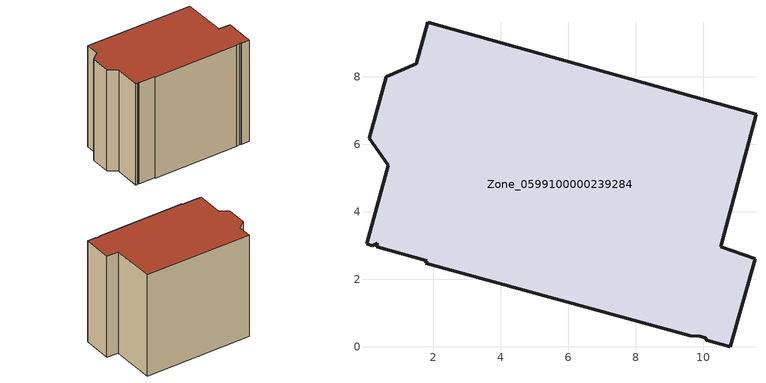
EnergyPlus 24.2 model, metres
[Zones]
Zone_0599100000239284
 floor ground (C_G): 1.8,2.55 0.33,2.96 0.34,3.06 0.2,3 0.02,3.04 0.67,5.38 0.1,6.17 0.61,8 1.5,8.38 1.83,9.61 11.56,6.89 10.52,2.96 11.54,2.61 10.8,0 10.1,0.19 10.05,0.27 9.89,0.31 9.61,0.33 1.78,2.47 z0
 wall outside (C_F): 1.5,8.38 0.61,8 0.1,6.17 0.67,5.38 0.02,3.04 0.2,3 0.34,3.06 0.33,2.96 1.8,2.55 1.78,2.47 9.61,0.33 9.89,0.31 10.05,0.27 10.1,0.19 10.8,0 11.54,2.61 10.52,2.96 11.56,6.89 1.83,9.61 1.5,8.38 z0:9.93
 roof outside (C_R): 9.61,0.33 9.89,0.31 10.05,0.27 10.1,0.19 10.8,0 11.54,2.61 10.52,2.96 11.56,6.89 1.83,9.61 1.5,8.38 0.61,8 0.1,6.17 0.67,5.38 0.02,3.04 0.2,3 0.34,3.06 0.33,2.96 1.8,2.55 1.78,2.47 z9.93
[BUILDING]
Pand.0599100000239284: North Axis=0; Terrain=City; Loads Convergence Tolerance Value=0.04; Temperature Convergence Tolerance Value=0.4; Solar Distribution=FullExterior; Maximum Number of Warmup Days=25; Minimum Number of Warmup Days=1
[Site:Location]
Rotterdam.The.Hague.AP_ZH_NLD Design_Conditions: Latitude=51.96; Longitude=4.45; Time Zone=1; Elevation=-4.5
[SITE:GROUNDTEMPERATURE:BUILDINGSURFACE]
18, 18, 18, 18, 18, 18, 18, 18, 18, 18, 18, 18
[MATERIAL] Thermal Absorptance=0.9; Solar Absorptance=0.7; Visible Absorptance=0.7
Name | Roughness | Thickness | Conductivity | Density | Specific Heat
G.TC.1946 | MediumSmooth | 0.15 | 1 | 540 | 1210
F.TC.1946 | Rough | 0.3 | 0.857143 | 1920 | 840
R.TC.1946 | MediumRough | 0.2 | 0.909091 | 1500 | 1000
[CONSTRUCTION]
C_G: G.TC.1946
C_F: F.TC.1946
C_R: R.TC.1946
[ZONE]
Zone_0599100000239284: Type=1; Multiplier=1; Ceiling Height=Autocalculate; Volume=Autocalculate; Floor Area=autocalculate; Part of Total Floor Area=Yes
[ZONEINFILTRATION:DESIGNFLOWRATE]
Infil_Zone_0599100000239284: Zone or ZoneList or Space or SpaceList=Zone_0599100000239284; Schedule=AlwaysOn; Design Flow Rate Calculation Method=Flow/Area; Flow Rate per Floor Area=0.003; Constant Term Coefficient=1; Temperature Term Coefficient=0; Velocity Term Coefficient=0; Velocity Squared Term Coefficient=0
[HVACTEMPLATE:ZONE:IDEALLOADSAIRSYSTEM]
Zone_0599100000239284: Maximum Heating Supply Air Temperature=50; Minimum Cooling Supply Air Temperature=13; Maximum Heating Supply Air Humidity Ratio=0.0156; Minimum Cooling Supply Air Humidity Ratio=0.0077; Heating Limit=NoLimit; Cooling Limit=NoLimit; Dehumidification Control Type=ConstantSensibleHeatRatio; Cooling Sensible Heat Ratio=0.7; Dehumidification Setpoint=60; Humidification Control Type=None; Humidification Setpoint=30; Outdoor Air Method=None; Outdoor Air Flow Rate per Person=0.00944; Outdoor Air Flow Rate per Zone Floor Area=0; Outdoor Air Flow Rate per Zone=0; Demand Controlled Ventilation Type=None; Outdoor Air Economizer Type=NoEconomizer; Heat Recovery Type=None; Sensible Heat Recovery Effectiveness=0.7; Latent Heat Recovery Effectiveness=0.65
[ZONECONTROL:THERMOSTAT]
ThermostatControl_Zone_0599100000239284: Zone or ZoneList=Zone_0599100000239284; Control Type Schedule=DualSetpointControlType; Control 1=Thermostat_Zone_0599100000239284; Temperature Difference Between Cutout And Setpoint=0
[THERMOSTATSETPOINT:DUALSETPOINT]
Thermostat_Zone_0599100000239284: Heating Setpoint Temperature Schedule=HeatingSetpoint_Zone_0599100000239284; Cooling Setpoint Temperature Schedule=CoolingSetpoint_Zone_0599100000239284
[SCHEDULE:COMPACT]
HeatingSetpoint_Zone_0599100000239284: Through: 12/31, For: AllDays, Until: 24:00, 21
CoolingSetpoint_Zone_0599100000239284: Through: 12/31, For: AllDays, Until: 24:00, 24
DualSetpointControlType: Through: 12/31, For: AllDays, Until: 24:00, 4
AlwaysOn: Through: 12/31, For: AllDays, Until: 24:00, 1
